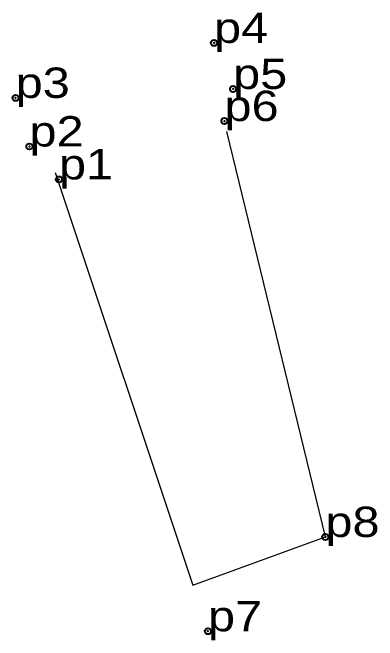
# Model space of a CAD drawing. Header units: metres. Extents: x 542939 to 547162, y 1835436 to 1836922.
# Drawn here: x 542938.98 to 542960.61, y 1835435.74 to 1835472.96 of the extents above; entities that cross this region are included whole.
import ezdxf

# ---------------------------------------------------------------- set-up
doc = ezdxf.new("R2010")
doc.units = ezdxf.units.M
doc.header["$LTSCALE"] = 0.72
doc.header["$PDMODE"] = 32
doc.header["$PDSIZE"] = 0.36
doc.layers.add('12', color=7, linetype='Continuous')
doc.layers.add('7', color=7, linetype='Continuous')
doc.layers.add('15', color=7, linetype='Continuous', lineweight=13)
doc.layers.add('50', color=7, linetype='Continuous', lineweight=13)

msp = doc.modelspace()

# ---------------------------------------------------------------- linework, layer by layer
at = {"layer": '15'}
msp.add_line((542949.66, 1835439.02), (542957.52, 1835441.87), dxfattribs=at)
at = {"layer": '50'}
for p, q in [((542957.52, 1835441.87), (542951.69, 1835465.91)), ((542941.5, 1835463.47), (542949.66, 1835439.02))]:
    msp.add_line(p, q, dxfattribs=at)
at = {"layer": '7'}
for p in [(542950.92, 1835471.16), (542952.05, 1835468.43), (542939.16, 1835467.9), (542951.54, 1835466.53), (542939.98, 1835465.02), (542941.73, 1835463.07), (542957.52, 1835441.87), (542950.56, 1835436.28)]:
    msp.add_point(p, dxfattribs=at)

# ---------------------------------------------------------------- texts
at = {"layer": '12', "width": 1.2}
for s, p in [('p4', (542950.92, 1835471.16)), ('p5', (542952.05, 1835468.43)), ('p3', (542939.16, 1835467.9)), ('p6', (542951.54, 1835466.53)), ('p2', (542939.98, 1835465.02)), ('p1', (542941.73, 1835463.07)), ('p8', (542957.52, 1835441.87)), ('p7', (542950.56, 1835436.28))]:
    msp.add_text(s, height=1.8, dxfattribs=at).set_placement(p)

doc.saveas('drawing.dxf')
